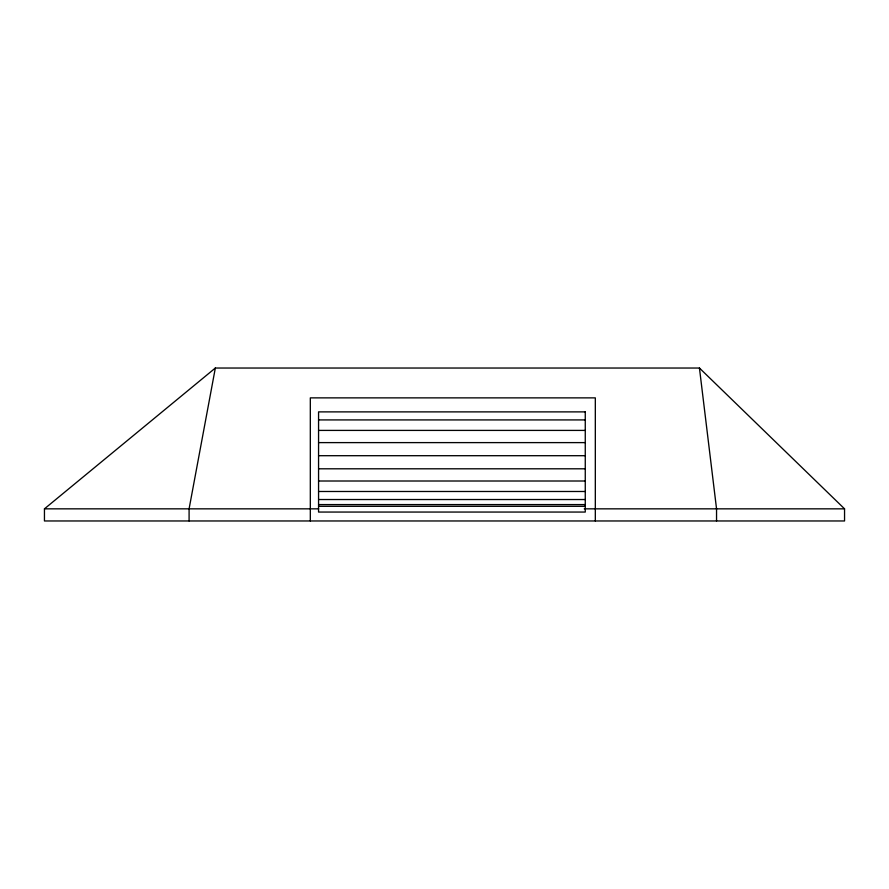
<?xml version="1.0" encoding="UTF-8"?>
<svg xmlns="http://www.w3.org/2000/svg" width="889" height="889" viewBox="0 0 889 889"><rect width="100%" height="100%" fill="white"/><g stroke="black" fill="none" stroke-linecap="round" stroke-linejoin="round"><path stroke-width="1.33" d="M215.338 368.035L44.45 508.841L44.45 520.965L844.55 520.965L844.55 508.841L699.443 368.035L215.338 368.035L189.09 508.841L189.09 520.965M318.562 419.919L585.262 419.919M318.562 430.409L585.262 430.409M318.562 442.611L585.262 442.611M318.562 455.701L585.262 455.701M318.562 468.803L585.262 468.803M318.562 481.005L585.262 481.005M318.562 491.484L585.262 491.484M318.562 499.529L585.262 499.529M318.562 504.585L585.262 504.585M318.562 506.308L585.262 506.308M44.45 508.841L318.618 508.841M584.251 508.841L844.55 508.841M699.443 368.035L716.545 508.841L716.545 520.965M595.319 520.965L595.319 397.872L310.317 397.872L310.317 520.965M585.262 411.885L318.562 411.885L318.562 512.053L585.262 512.053L585.262 411.885"/></g></svg>
